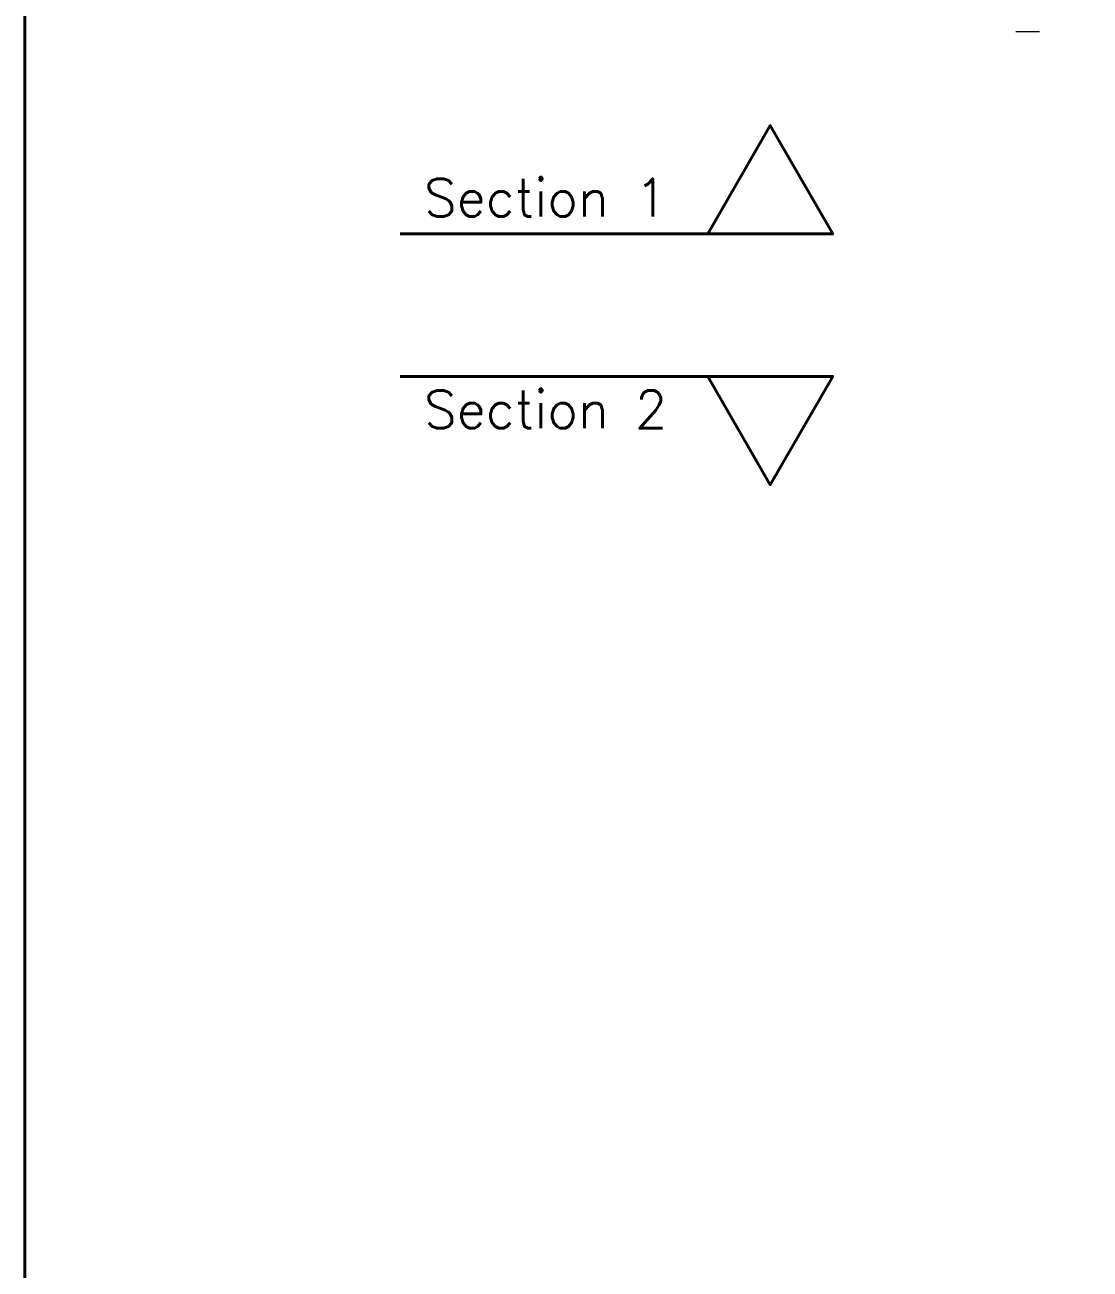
# Model space of a CAD drawing. Header units: inches. Extents: x 4017 to 5703, y -944 to 2840.
# Drawn here: x 4016.5 to 4129.2, y 37.8 to 169.4 of the extents above; entities that cross this region are included whole.
import ezdxf

# ---------------------------------------------------------------- set-up
doc = ezdxf.new("R2010")
doc.units = ezdxf.units.IN
doc.header["$MEASUREMENT"] = 0
doc.layers.get('0').update_dxf_attribs({"color": 5})
doc.layers.add('1 - bed panels', color=170, linetype='Continuous', lineweight=9)
doc.layers.add('A-dim-work', color=8, linetype='Continuous')
doc.styles.add('ENGLISH', font='romans.shx', dxfattribs={"height": 2})

# ---------------------------------------------------------------- blocks, each defined once
blk = doc.blocks.new('ddddw')
at = {"layer": '1 - bed panels', "color": 9, "true_color": 0xc2c2c2}
blk.add_line((-23.96, -117.02), (-26.46, -117.02), dxfattribs=at)

msp = doc.modelspace()

# ---------------------------------------------------------------- linework, layer by layer
at = {"layer": 'A-dim-work', "color": 6, "lineweight": 40, "ltscale": 20}
for p, q in [((4101.95, 147.33), (4056.19, 147.33)), ((4101.95, 132.25), (4056.2, 132.25))]:
    msp.add_line(p, q, dxfattribs=at)
for points in [[(4016.52, -65.76), (4016.52, 1046.74), (5702.9, 1046.74), (5702.9, -65.76)], [(4095.34, 147.33), (4101.95, 147.33), (4095.34, 158.79), (4088.73, 147.33)], [(4095.34, 132.25), (4101.95, 132.25), (4095.34, 120.79), (4088.73, 132.25)]]:
    msp.add_lwpolyline(points, close=True, dxfattribs=at)

# ---------------------------------------------------------------- block references
at = {"xscale": -1, "rotation": 180}
msp.add_blockref('ddddw', (4147.77, 51.69), dxfattribs=at)

# ---------------------------------------------------------------- texts
at = {"layer": 'A-dim-work', "color": 6, "lineweight": 40, "ltscale": 20, "char_height": 4, "attachment_point": 1, "style": 'ENGLISH'}
for s, insert in [('Section 1', (4058.74, 153.16)), ('Section 2', (4058.74, 130.77))]:
    msp.add_mtext_dynamic_manual_height_columns(s, width=28.7349, gutter_width=1, heights=[0], dxfattribs=dict(at, insert=insert))

doc.saveas('drawing.dxf')
